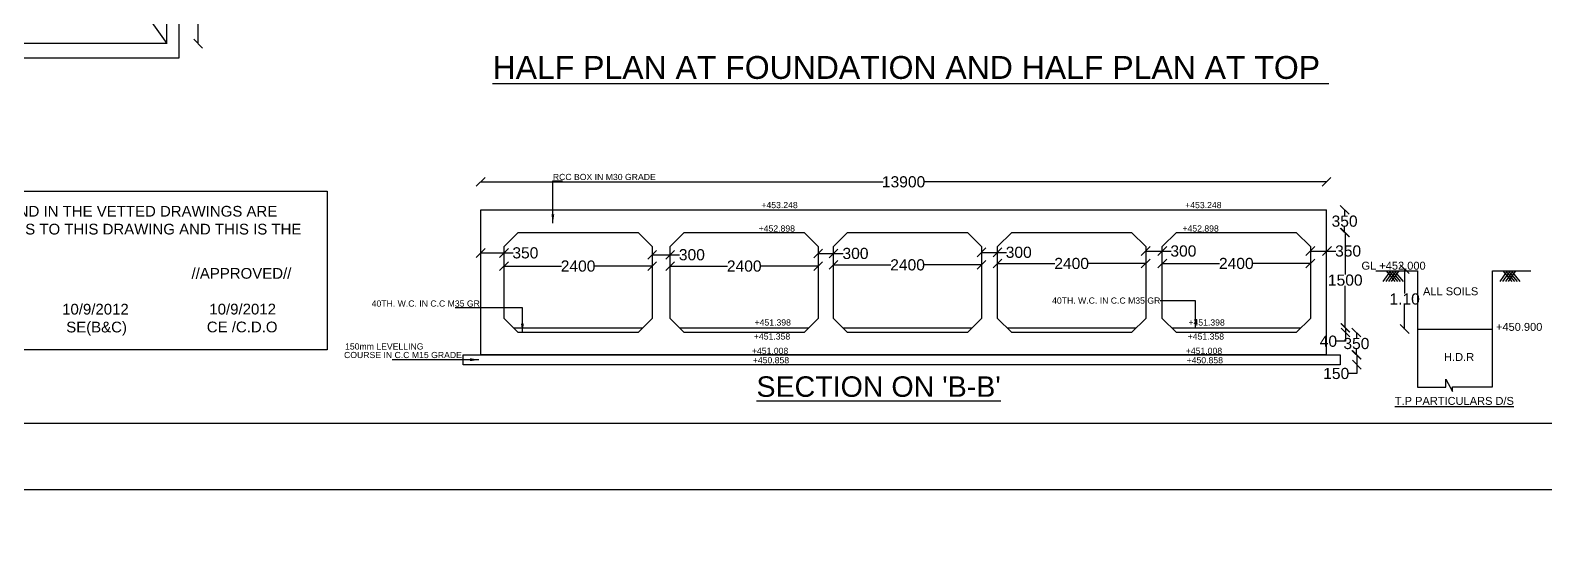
# Model space of a CAD drawing. Header units: millimetres. Extents: x 5124 to 6568637, y 2311 to 91879094.
# Drawn here: x 3811051 to 3827351, y 45929298 to 45934851 of the extents above; entities that cross this region are included whole.
import ezdxf

# ---------------------------------------------------------------- set-up
doc = ezdxf.new("R2010")
doc.units = ezdxf.units.MM
doc.header["$MEASUREMENT"] = 0
for name, color, linetype in [('DIMENSION', 7, 'Continuous'), ('DRAWING', 7, 'Continuous'), ('TEXT', 7, 'Continuous')]:
    doc.layers.add(name, color=color, linetype=linetype)
doc.styles.get("Standard").update_dxf_attribs({"font": 'arial.ttf', "height": 120})
doc.dimstyles.get("Standard").update_dxf_attribs({"dimtxt": 200, "dimasz": 110, "dimexe": 0.18, "dimexo": 0.0625, "dimgap": 0.09, "dimtad": 0, "dimtih": 1, "dimtoh": 1, "dimdec": 0, "dimzin": 0, "dimdsep": 46, "dimtxsty": 'Standard', "dimblk": 'OBLIQUE', "dimcen": 0.09, "dimse1": 1, "dimse2": 1, "dimadec": 0, "dimazin": 0, "dimtfac": 1, "dimtdec": 0, "dimtofl": 0, "dimtmove": 0, "dimatfit": 3, "dimfxl": 1, "dimtolj": 1, "dimtzin": 0, "dimarcsym": 0})

# ---------------------------------------------------------------- blocks, each defined once
blk = doc.blocks.new('_Oblique')
at = {"color": 0, "linetype": 'ByBlock', "lineweight": -2}
blk.add_line((-0.5, -0.5), (0.5, 0.5), dxfattribs=at)
blk = doc.blocks.new('*D100')
at = {"layer": 'Defpoints', "color": 0, "linetype": 'Continuous', "transparency": 16777216}
for p in [(3816147, 45932457), (3815895, 45932307), (3816147, 45932307)]:
    blk.add_point(p, dxfattribs=at)
at = {"layer": 'DIMENSION', "color": 0, "linetype": 'Continuous', "lineweight": -2, "transparency": 16777216}
for p, q in [((3815895, 45932457), (3816147, 45932457)), ((3816147, 45932457), (3816244, 45932457))]:
    blk.add_line(p, q, dxfattribs=at)
at = {"layer": 'DIMENSION', "color": 0, "linetype": 'Continuous', "lineweight": -2, "transparency": 16777216, "xscale": 95, "yscale": 95, "zscale": 95, "rotation": 180}
blk.add_blockref('_Oblique', (3815895, 45932457), dxfattribs=at)
at = {"layer": 'DIMENSION', "color": 0, "linetype": 'Continuous', "lineweight": -2, "transparency": 16777216, "xscale": 95, "yscale": 95, "zscale": 95}
blk.add_blockref('_Oblique', (3816147, 45932457), dxfattribs=at)
at = {"layer": 'DIMENSION', "color": 0, "linetype": 'Continuous', "transparency": 16777216, "insert": (3816376, 45932457), "char_height": 120, "attachment_point": 5}
blk.add_mtext('\\A1;350', dxfattribs=at)
blk = doc.blocks.new('*D101')
at = {"layer": 'Defpoints', "color": 0, "linetype": 'Continuous', "transparency": 16777216}
for p in [(3816147, 45932315), (3817740, 45932315), (3817740, 45929298)]:
    blk.add_point(p, dxfattribs=at)
at = {"layer": 'DIMENSION', "color": 0, "linetype": 'Continuous', "lineweight": -2, "transparency": 16777216}
for p, q in [((3816147, 45932315), (3816763, 45932315)), ((3817740, 45932315), (3817123, 45932315))]:
    blk.add_line(p, q, dxfattribs=at)
at = {"layer": 'DIMENSION', "color": 0, "linetype": 'Continuous', "lineweight": -2, "transparency": 16777216, "xscale": 95, "yscale": 95, "zscale": 95, "rotation": 180}
blk.add_blockref('_Oblique', (3816147, 45932315), dxfattribs=at)
at = {"layer": 'DIMENSION', "color": 0, "linetype": 'Continuous', "lineweight": -2, "transparency": 16777216, "xscale": 95, "yscale": 95, "zscale": 95}
blk.add_blockref('_Oblique', (3817740, 45932315), dxfattribs=at)
at = {"layer": 'DIMENSION', "color": 0, "linetype": 'Continuous', "transparency": 16777216, "insert": (3816943, 45932315), "char_height": 120, "attachment_point": 5}
blk.add_mtext('\\A1;2400', dxfattribs=at)
blk = doc.blocks.new('*D102')
at = {"layer": 'Defpoints', "color": 0, "linetype": 'Continuous', "transparency": 16777216}
for p in [(3817933, 45932437), (3817740, 45932315), (3817933, 45929298)]:
    blk.add_point(p, dxfattribs=at)
at = {"layer": 'DIMENSION', "color": 0, "linetype": 'Continuous', "lineweight": -2, "transparency": 16777216}
for p, q in [((3817740, 45932437), (3817933, 45932437)), ((3817933, 45932437), (3818035, 45932437))]:
    blk.add_line(p, q, dxfattribs=at)
at = {"layer": 'DIMENSION', "color": 0, "linetype": 'Continuous', "lineweight": -2, "transparency": 16777216, "xscale": 95, "yscale": 95, "zscale": 95, "rotation": 180}
blk.add_blockref('_Oblique', (3817740, 45932437), dxfattribs=at)
at = {"layer": 'DIMENSION', "color": 0, "linetype": 'Continuous', "lineweight": -2, "transparency": 16777216, "xscale": 95, "yscale": 95, "zscale": 95}
blk.add_blockref('_Oblique', (3817933, 45932437), dxfattribs=at)
at = {"layer": 'DIMENSION', "color": 0, "linetype": 'Continuous', "transparency": 16777216, "insert": (3818167, 45932437), "char_height": 120, "attachment_point": 5}
blk.add_mtext('\\A1;300', dxfattribs=at)
blk = doc.blocks.new('*D103')
at = {"layer": 'Defpoints', "color": 0, "linetype": 'Continuous', "transparency": 16777216}
for p in [(3817933, 45932315), (3819526, 45932315), (3819526, 45929298)]:
    blk.add_point(p, dxfattribs=at)
at = {"layer": 'DIMENSION', "color": 0, "linetype": 'Continuous', "lineweight": -2, "transparency": 16777216}
for p, q in [((3817933, 45932315), (3818550, 45932315)), ((3819526, 45932315), (3818910, 45932315))]:
    blk.add_line(p, q, dxfattribs=at)
at = {"layer": 'DIMENSION', "color": 0, "linetype": 'Continuous', "lineweight": -2, "transparency": 16777216, "xscale": 95, "yscale": 95, "zscale": 95, "rotation": 180}
blk.add_blockref('_Oblique', (3817933, 45932315), dxfattribs=at)
at = {"layer": 'DIMENSION', "color": 0, "linetype": 'Continuous', "lineweight": -2, "transparency": 16777216, "xscale": 95, "yscale": 95, "zscale": 95}
blk.add_blockref('_Oblique', (3819526, 45932315), dxfattribs=at)
at = {"layer": 'DIMENSION', "color": 0, "linetype": 'Continuous', "transparency": 16777216, "insert": (3818730, 45932315), "char_height": 120, "attachment_point": 5}
blk.add_mtext('\\A1;2400', dxfattribs=at)
blk = doc.blocks.new('*D104')
at = {"layer": 'Defpoints', "color": 0, "linetype": 'Continuous', "transparency": 16777216}
for p in [(3819690, 45932451), (3819526, 45932315), (3819690, 45929298)]:
    blk.add_point(p, dxfattribs=at)
at = {"layer": 'DIMENSION', "color": 0, "linetype": 'Continuous', "lineweight": -2, "transparency": 16777216}
for p, q in [((3819526, 45932451), (3819690, 45932451)), ((3819690, 45932451), (3819795, 45932451))]:
    blk.add_line(p, q, dxfattribs=at)
at = {"layer": 'DIMENSION', "color": 0, "linetype": 'Continuous', "lineweight": -2, "transparency": 16777216, "xscale": 95, "yscale": 95, "zscale": 95, "rotation": 180}
blk.add_blockref('_Oblique', (3819526, 45932451), dxfattribs=at)
at = {"layer": 'DIMENSION', "color": 0, "linetype": 'Continuous', "lineweight": -2, "transparency": 16777216, "xscale": 95, "yscale": 95, "zscale": 95}
blk.add_blockref('_Oblique', (3819690, 45932451), dxfattribs=at)
at = {"layer": 'DIMENSION', "color": 0, "linetype": 'Continuous', "transparency": 16777216, "insert": (3819927, 45932451), "char_height": 120, "attachment_point": 5}
blk.add_mtext('\\A1;300', dxfattribs=at)
blk = doc.blocks.new('*D105')
at = {"layer": 'Defpoints', "color": 0, "linetype": 'Continuous', "transparency": 16777216}
for p in [(3819690, 45932315), (3821283, 45932328), (3821283, 45929298)]:
    blk.add_point(p, dxfattribs=at)
at = {"layer": 'DIMENSION', "color": 0, "linetype": 'Continuous', "lineweight": -2, "transparency": 16777216}
for p, q in [((3819690, 45932328), (3820306, 45932328)), ((3821283, 45932328), (3820667, 45932328))]:
    blk.add_line(p, q, dxfattribs=at)
at = {"layer": 'DIMENSION', "color": 0, "linetype": 'Continuous', "lineweight": -2, "transparency": 16777216, "xscale": 95, "yscale": 95, "zscale": 95, "rotation": 180}
blk.add_blockref('_Oblique', (3819690, 45932328), dxfattribs=at)
at = {"layer": 'DIMENSION', "color": 0, "linetype": 'Continuous', "lineweight": -2, "transparency": 16777216, "xscale": 95, "yscale": 95, "zscale": 95}
blk.add_blockref('_Oblique', (3821283, 45932328), dxfattribs=at)
at = {"layer": 'DIMENSION', "color": 0, "linetype": 'Continuous', "transparency": 16777216, "insert": (3820487, 45932328), "char_height": 120, "attachment_point": 5}
blk.add_mtext('\\A1;2400', dxfattribs=at)
blk = doc.blocks.new('*D106')
at = {"layer": 'Defpoints', "color": 0, "linetype": 'Continuous', "transparency": 16777216}
for p in [(3821455, 45932463), (3821283, 45932328), (3821455, 45929312)]:
    blk.add_point(p, dxfattribs=at)
at = {"layer": 'DIMENSION', "color": 0, "linetype": 'Continuous', "lineweight": -2, "transparency": 16777216}
for p, q in [((3821283, 45932463), (3821455, 45932463)), ((3821455, 45932463), (3821550, 45932463))]:
    blk.add_line(p, q, dxfattribs=at)
at = {"layer": 'DIMENSION', "color": 0, "linetype": 'Continuous', "lineweight": -2, "transparency": 16777216, "xscale": 95, "yscale": 95, "zscale": 95, "rotation": 180}
blk.add_blockref('_Oblique', (3821283, 45932463), dxfattribs=at)
at = {"layer": 'DIMENSION', "color": 0, "linetype": 'Continuous', "lineweight": -2, "transparency": 16777216, "xscale": 95, "yscale": 95, "zscale": 95}
blk.add_blockref('_Oblique', (3821455, 45932463), dxfattribs=at)
at = {"layer": 'DIMENSION', "color": 0, "linetype": 'Continuous', "transparency": 16777216, "insert": (3821683, 45932463), "char_height": 120, "attachment_point": 5}
blk.add_mtext('\\A1;300', dxfattribs=at)
blk = doc.blocks.new('*D107')
at = {"layer": 'Defpoints', "color": 0, "linetype": 'Continuous', "transparency": 16777216}
for p in [(3821455, 45932328), (3823048, 45932343), (3823048, 45932343)]:
    blk.add_point(p, dxfattribs=at)
at = {"layer": 'DIMENSION', "color": 0, "linetype": 'Continuous', "lineweight": -2, "transparency": 16777216}
for p, q in [((3821455, 45932343), (3822072, 45932343)), ((3823048, 45932343), (3822432, 45932343))]:
    blk.add_line(p, q, dxfattribs=at)
at = {"layer": 'DIMENSION', "color": 0, "linetype": 'Continuous', "lineweight": -2, "transparency": 16777216, "xscale": 95, "yscale": 95, "zscale": 95, "rotation": 180}
blk.add_blockref('_Oblique', (3821455, 45932343), dxfattribs=at)
at = {"layer": 'DIMENSION', "color": 0, "linetype": 'Continuous', "lineweight": -2, "transparency": 16777216, "xscale": 95, "yscale": 95, "zscale": 95}
blk.add_blockref('_Oblique', (3823048, 45932343), dxfattribs=at)
at = {"layer": 'DIMENSION', "color": 0, "linetype": 'Continuous', "transparency": 16777216, "insert": (3822252, 45932343), "char_height": 120, "attachment_point": 5}
blk.add_mtext('\\A1;2400', dxfattribs=at)
blk = doc.blocks.new('*D99')
at = {"layer": 'Defpoints', "color": 0, "linetype": 'Continuous', "transparency": 16777216}
for p in [(3823227, 45932477), (3823048, 45932343), (3823227, 45932343)]:
    blk.add_point(p, dxfattribs=at)
at = {"layer": 'DIMENSION', "color": 0, "linetype": 'Continuous', "lineweight": -2, "transparency": 16777216}
for p, q in [((3823048, 45932477), (3823227, 45932477)), ((3823227, 45932477), (3823322, 45932477))]:
    blk.add_line(p, q, dxfattribs=at)
at = {"layer": 'DIMENSION', "color": 0, "linetype": 'Continuous', "lineweight": -2, "transparency": 16777216, "xscale": 95, "yscale": 95, "zscale": 95, "rotation": 180}
blk.add_blockref('_Oblique', (3823048, 45932477), dxfattribs=at)
at = {"layer": 'DIMENSION', "color": 0, "linetype": 'Continuous', "lineweight": -2, "transparency": 16777216, "xscale": 95, "yscale": 95, "zscale": 95}
blk.add_blockref('_Oblique', (3823227, 45932477), dxfattribs=at)
at = {"layer": 'DIMENSION', "color": 0, "linetype": 'Continuous', "transparency": 16777216, "insert": (3823454, 45932477), "char_height": 120, "attachment_point": 5}
blk.add_mtext('\\A1;300', dxfattribs=at)
blk = doc.blocks.new('*D108')
at = {"layer": 'Defpoints', "color": 0, "linetype": 'Continuous', "transparency": 16777216}
for p in [(3824998, 45932477), (3824820, 45932343), (3824998, 45932343)]:
    blk.add_point(p, dxfattribs=at)
at = {"layer": 'DIMENSION', "color": 0, "linetype": 'Continuous', "lineweight": -2, "transparency": 16777216}
for p, q in [((3824820, 45932477), (3824998, 45932477)), ((3824998, 45932477), (3825093, 45932477))]:
    blk.add_line(p, q, dxfattribs=at)
at = {"layer": 'DIMENSION', "color": 0, "linetype": 'Continuous', "lineweight": -2, "transparency": 16777216, "xscale": 95, "yscale": 95, "zscale": 95, "rotation": 180}
blk.add_blockref('_Oblique', (3824820, 45932477), dxfattribs=at)
at = {"layer": 'DIMENSION', "color": 0, "linetype": 'Continuous', "lineweight": -2, "transparency": 16777216, "xscale": 95, "yscale": 95, "zscale": 95}
blk.add_blockref('_Oblique', (3824998, 45932477), dxfattribs=at)
at = {"layer": 'DIMENSION', "color": 0, "linetype": 'Continuous', "transparency": 16777216, "insert": (3825226, 45932477), "char_height": 120, "attachment_point": 5}
blk.add_mtext('\\A1;350', dxfattribs=at)
blk = doc.blocks.new('*D109')
at = {"layer": 'Defpoints', "color": 0, "linetype": 'Continuous', "transparency": 16777216}
for p in [(3823227, 45932328), (3824820, 45932343), (3824820, 45932343)]:
    blk.add_point(p, dxfattribs=at)
at = {"layer": 'DIMENSION', "color": 0, "linetype": 'Continuous', "lineweight": -2, "transparency": 16777216}
for p, q in [((3823227, 45932343), (3823843, 45932343)), ((3824820, 45932343), (3824203, 45932343))]:
    blk.add_line(p, q, dxfattribs=at)
at = {"layer": 'DIMENSION', "color": 0, "linetype": 'Continuous', "lineweight": -2, "transparency": 16777216, "xscale": 95, "yscale": 95, "zscale": 95, "rotation": 180}
blk.add_blockref('_Oblique', (3823227, 45932343), dxfattribs=at)
at = {"layer": 'DIMENSION', "color": 0, "linetype": 'Continuous', "lineweight": -2, "transparency": 16777216, "xscale": 95, "yscale": 95, "zscale": 95}
blk.add_blockref('_Oblique', (3824820, 45932343), dxfattribs=at)
at = {"layer": 'DIMENSION', "color": 0, "linetype": 'Continuous', "transparency": 16777216, "insert": (3824023, 45932343), "char_height": 120, "attachment_point": 5}
blk.add_mtext('\\A1;2400', dxfattribs=at)
blk = doc.blocks.new('*D110')
at = {"layer": 'Defpoints', "color": 0, "linetype": 'Continuous', "transparency": 16777216}
for p in [(3824642, 45932920), (3825188, 45932920), (3824668, 45932677)]:
    blk.add_point(p, dxfattribs=at)
at = {"layer": 'DRAWING', "color": 0, "linetype": 'Continuous', "lineweight": -2, "transparency": 16777216}
for p, q in [((3825188, 45932920), (3825188, 45932860)), ((3825188, 45932677), (3825188, 45932737))]:
    blk.add_line(p, q, dxfattribs=at)
at = {"layer": 'DRAWING', "color": 0, "linetype": 'Continuous', "lineweight": -2, "transparency": 16777216, "xscale": 95, "yscale": 95, "zscale": 95}
for p, rotation in [((3825188, 45932920), 90), ((3825188, 45932677), 270)]:
    blk.add_blockref('_Oblique', p, dxfattribs=dict(at, rotation=rotation))
at = {"layer": 'DRAWING', "color": 0, "linetype": 'Continuous', "transparency": 16777216, "insert": (3825188, 45932798), "char_height": 120, "attachment_point": 5}
blk.add_mtext('\\A1;350', dxfattribs=at)
blk = doc.blocks.new('*D111')
at = {"layer": 'Defpoints', "color": 0, "linetype": 'Continuous', "transparency": 16777216}
for p in [(3824668, 45932677), (3824701, 45931652), (3825195, 45931652)]:
    blk.add_point(p, dxfattribs=at)
at = {"layer": 'DRAWING', "color": 0, "linetype": 'Continuous', "lineweight": -2, "transparency": 16777216}
for p, q in [((3825195, 45932677), (3825195, 45932226)), ((3825195, 45931652), (3825195, 45932103))]:
    blk.add_line(p, q, dxfattribs=at)
at = {"layer": 'DRAWING', "color": 0, "linetype": 'Continuous', "lineweight": -2, "transparency": 16777216, "xscale": 95, "yscale": 95, "zscale": 95}
for p, rotation in [((3825195, 45932677), 90), ((3825195, 45931652), 270)]:
    blk.add_blockref('_Oblique', p, dxfattribs=dict(at, rotation=rotation))
at = {"layer": 'DRAWING', "color": 0, "linetype": 'Continuous', "transparency": 16777216, "insert": (3825195, 45932164), "char_height": 120, "attachment_point": 5}
blk.add_mtext('\\A1;1500', dxfattribs=at)
blk = doc.blocks.new('*D112')
at = {"layer": 'Defpoints', "color": 0, "linetype": 'Continuous', "transparency": 16777216}
for p in [(3824668, 45931602), (3824694, 45931652), (3825197, 45931602)]:
    blk.add_point(p, dxfattribs=at)
at = {"layer": 'DRAWING', "color": 0, "linetype": 'Continuous', "lineweight": -2, "transparency": 16777216}
for p, q in [((3825197, 45931652), (3825197, 45931602)), ((3825197, 45931602), (3825197, 45931507)), ((3825197, 45931507), (3825102, 45931507))]:
    blk.add_line(p, q, dxfattribs=at)
at = {"layer": 'DRAWING', "color": 0, "linetype": 'Continuous', "lineweight": -2, "transparency": 16777216, "xscale": 95, "yscale": 95, "zscale": 95}
for p, rotation in [((3825197, 45931652), 90), ((3825197, 45931602), 270)]:
    blk.add_blockref('_Oblique', p, dxfattribs=dict(at, rotation=rotation))
at = {"layer": 'DRAWING', "color": 0, "linetype": 'Continuous', "transparency": 16777216, "insert": (3825014, 45931507), "char_height": 120, "attachment_point": 5}
blk.add_mtext('\\A1;40', dxfattribs=at)
blk = doc.blocks.new('*D113')
at = {"layer": 'Defpoints', "color": 0, "linetype": 'Continuous', "transparency": 16777216}
for p in [(3824668, 45931602), (3824654, 45931361), (3825315, 45931361)]:
    blk.add_point(p, dxfattribs=at)
at = {"layer": 'DRAWING', "color": 0, "linetype": 'Continuous', "lineweight": -2, "transparency": 16777216}
for p, q in [((3825315, 45931602), (3825315, 45931543)), ((3825315, 45931361), (3825315, 45931420))]:
    blk.add_line(p, q, dxfattribs=at)
at = {"layer": 'DRAWING', "color": 0, "linetype": 'Continuous', "lineweight": -2, "transparency": 16777216, "xscale": 95, "yscale": 95, "zscale": 95}
for p, rotation in [((3825315, 45931602), 90), ((3825315, 45931361), 270)]:
    blk.add_blockref('_Oblique', p, dxfattribs=dict(at, rotation=rotation))
at = {"layer": 'DRAWING', "color": 0, "linetype": 'Continuous', "transparency": 16777216, "insert": (3825315, 45931482), "char_height": 120, "attachment_point": 5}
blk.add_mtext('\\A1;350', dxfattribs=at)
blk = doc.blocks.new('*D114')
at = {"layer": 'Defpoints', "color": 0, "linetype": 'Continuous', "transparency": 16777216}
for p in [(3825141, 45931361), (3825141, 45931255), (3825320, 45931255)]:
    blk.add_point(p, dxfattribs=at)
at = {"layer": 'DRAWING', "color": 0, "linetype": 'Continuous', "lineweight": -2, "transparency": 16777216}
for p, q in [((3825320, 45931361), (3825320, 45931255)), ((3825320, 45931160), (3825225, 45931160)), ((3825320, 45931255), (3825320, 45931160))]:
    blk.add_line(p, q, dxfattribs=at)
at = {"layer": 'DRAWING', "color": 0, "linetype": 'Continuous', "lineweight": -2, "transparency": 16777216, "xscale": 95, "yscale": 95, "zscale": 95}
for p, rotation in [((3825320, 45931361), 90), ((3825320, 45931255), 270)]:
    blk.add_blockref('_Oblique', p, dxfattribs=dict(at, rotation=rotation))
at = {"layer": 'DRAWING', "color": 0, "linetype": 'Continuous', "transparency": 16777216, "insert": (3825098, 45931160), "char_height": 120, "attachment_point": 5}
blk.add_mtext('\\A1;150', dxfattribs=at)
blk = doc.blocks.new('*D115')
at = {"layer": 'Defpoints', "color": 0, "linetype": 'Continuous', "transparency": 16777216}
for p in [(3824993, 45933221), (3815895, 45932920), (3824993, 45932920)]:
    blk.add_point(p, dxfattribs=at)
at = {"layer": 'DRAWING', "color": 0, "linetype": 'Continuous', "lineweight": -2, "transparency": 16777216}
for p, q in [((3815895, 45933221), (3820224, 45933221)), ((3824993, 45933221), (3820664, 45933221))]:
    blk.add_line(p, q, dxfattribs=at)
at = {"layer": 'DRAWING', "color": 0, "linetype": 'Continuous', "lineweight": -2, "transparency": 16777216, "xscale": 95, "yscale": 95, "zscale": 95, "rotation": 180}
blk.add_blockref('_Oblique', (3815895, 45933221), dxfattribs=at)
at = {"layer": 'DRAWING', "color": 0, "linetype": 'Continuous', "lineweight": -2, "transparency": 16777216, "xscale": 95, "yscale": 95, "zscale": 95}
blk.add_blockref('_Oblique', (3824993, 45933221), dxfattribs=at)
at = {"layer": 'DRAWING', "color": 0, "linetype": 'Continuous', "transparency": 16777216, "insert": (3820444, 45933221), "char_height": 120, "attachment_point": 5}
blk.add_mtext('\\A1;13900', dxfattribs=at)
blk = doc.blocks.new('*D116')
at = {"layer": 'Defpoints', "color": 0, "transparency": 16777216}
for p in [(3825834, 45932283), (3825971, 45932283), (3825971, 45931638)]:
    blk.add_point(p, dxfattribs=at)
at = {"layer": 'DIMENSION', "color": 0, "lineweight": -2, "transparency": 16777216}
for p, q in [((3825834, 45932283), (3825834, 45932022)), ((3825834, 45931638), (3825834, 45931899))]:
    blk.add_line(p, q, dxfattribs=at)
at = {"layer": 'DIMENSION', "color": 0, "lineweight": -2, "transparency": 16777216, "xscale": 95, "yscale": 95, "zscale": 95}
for p, rotation in [((3825834, 45932283), 90), ((3825834, 45931638), 270)]:
    blk.add_blockref('_Oblique', p, dxfattribs=dict(at, rotation=rotation))
at = {"layer": 'DIMENSION', "color": 0, "transparency": 16777216, "insert": (3825834, 45931961), "char_height": 120, "attachment_point": 5}
blk.add_mtext('\\A1;1.10', dxfattribs=at)
blk = doc.blocks.new('*D188')
at = {"layer": 'Defpoints', "color": 0, "linetype": 'Continuous', "transparency": 16777216}
for p in [(3812662, 45935490), (3812856, 45935490), (3812520, 45934708)]:
    blk.add_point(p, dxfattribs=at)
at = {"layer": 'DIMENSION', "color": 0, "linetype": 'Continuous', "lineweight": -2, "transparency": 16777216}
for p, q in [((3812856, 45935490), (3812856, 45935161)), ((3812856, 45934708), (3812856, 45935038))]:
    blk.add_line(p, q, dxfattribs=at)
at = {"layer": 'DIMENSION', "color": 0, "linetype": 'Continuous', "lineweight": -2, "transparency": 16777216, "xscale": 95, "yscale": 95, "zscale": 95}
for p, rotation in [((3812856, 45935490), 90), ((3812856, 45934708), 270)]:
    blk.add_blockref('_Oblique', p, dxfattribs=dict(at, rotation=rotation))
at = {"layer": 'DIMENSION', "color": 0, "linetype": 'Continuous', "transparency": 16777216, "insert": (3812856, 45935099), "char_height": 120, "attachment_point": 5}
blk.add_mtext('\\A1;2900', dxfattribs=at)

msp = doc.modelspace()

# ---------------------------------------------------------------- linework, layer by layer
at = {"layer": 'Defpoints', "linetype": 'Continuous'}
msp.add_lwpolyline([(3807684.1, 45933119.9), (3814244.3, 45933119.9), (3814244.3, 45931416.1), (3807684.1, 45931416.1)], close=True, dxfattribs=at)
at = {"layer": 'DRAWING', "linetype": 'Continuous'}
for points in [[(3801674.5, 45954256), (3842599.5, 45954256), (3842599.5, 45929909), (3801674.5, 45929909)], [(3816298.1, 45932676.9), (3817588, 45932676.9), (3817739.5, 45932525.4), (3817739.5, 45931753.4), (3817588, 45931601.9), (3816298.1, 45931601.9), (3816146.6, 45931753.4), (3816146.6, 45932525.4)], [(3818084.8, 45932676.9), (3819374.8, 45932676.9), (3819526.3, 45932525.4), (3819526.3, 45931753.4), (3819374.8, 45931601.9), (3818084.8, 45931601.9), (3817933.3, 45931753.4), (3817933.3, 45932525.4)], [(3819841.6, 45932676.9), (3821131.5, 45932676.9), (3821283.1, 45932525.4), (3821283.1, 45931753.4), (3821131.5, 45931601.9), (3819841.6, 45931601.9), (3819690.1, 45931753.4), (3819690.1, 45932525.4)], [(3821606.9, 45932676.9), (3822896.9, 45932676.9), (3823048.4, 45932525.4), (3823048.4, 45931753.4), (3822896.9, 45931601.9), (3821606.9, 45931601.9), (3821455.4, 45931753.4), (3821455.4, 45932525.4)], [(3823378.4, 45932676.9), (3824668.4, 45932676.9), (3824819.9, 45932525.4), (3824819.9, 45931753.4), (3824668.4, 45931601.9), (3823378.4, 45931601.9), (3823226.9, 45931753.4), (3823226.9, 45932525.4)]]:
    msp.add_lwpolyline(points, close=True, dxfattribs=at)
for points in [[(3803248.5, 45945521.5), (3803248.5, 45930628), (3836680.5, 45930628), (3836680.5, 45945615), (3803248.5, 45945615), (3803248.5, 45945501)], [(3812520.5, 45934708.5), (3812520.5, 45937398.5)], [(3812045, 45935377), (3812520.5, 45934708.5)], [(3812647.5, 45935298.5), (3812647.5, 45934549.5), (3810506, 45934549.5)], [(3812520.5, 45934708.5), (3810486.5, 45934708.5), (3807440.5, 45933708), (3807447, 45932333.5)], [(3824992.7, 45931361.5), (3815895.2, 45931361.5), (3815895.2, 45932919.7), (3824992.7, 45932919.7)], [(3824992.7, 45931361.5), (3824992.7, 45932919.7)], [(3816248.7, 45931651.2), (3817638.1, 45931651.9)], [(3818035.5, 45931651.2), (3819424.8, 45931651.9)], [(3819792.2, 45931651.2), (3821181.6, 45931651.9)], [(3821557.6, 45931651.2), (3822946.9, 45931651.9)], [(3823329.1, 45931651.2), (3824718.4, 45931651.9)], [(3824992.7, 45931254.8), (3815707.6, 45931254.8), (3815707.6, 45931361.5), (3824992.7, 45931361.5)], [(3824992.7, 45931361.5), (3825141.4, 45931361.5), (3825141.4, 45931254.8), (3824992.7, 45931254.8)]]:
    msp.add_lwpolyline(points, dxfattribs=at)
at = {"layer": 'DRAWING'}
for points in [[(3825525.6, 45932262.7), (3825971.3, 45932262.7), (3825971.3, 45931013.7), (3826276.4, 45931013.7), (3826276.4, 45931099.1), (3826349, 45930965.2), (3826349, 45931018.7), (3826779.9, 45931018.7), (3826779.9, 45932262.7), (3827192.7, 45932262.7)], [(3825680.4, 45932262.7), (3825600, 45932150.7)], [(3825711.1, 45932262.7), (3825630.7, 45932150.7)], [(3825634.7, 45932262.7), (3825729.3, 45932149.3)], [(3825742.1, 45932262.7), (3825661.7, 45932150.7)], [(3825663.4, 45932262.7), (3825758, 45932149.3)], [(3825769.7, 45932262.7), (3825689.3, 45932150.7)], [(3825692.1, 45932262.7), (3825786.7, 45932149.3)], [(3825721.9, 45932262.7), (3825816.5, 45932149.3)], [(3826937.2, 45932262.7), (3826856.8, 45932150.7)], [(3826967.8, 45932262.7), (3826887.4, 45932150.7)], [(3826891.5, 45932262.7), (3826986.1, 45932149.3)], [(3826998.8, 45932262.7), (3826918.4, 45932150.7)], [(3826920.2, 45932262.7), (3827014.8, 45932149.3)], [(3827026.5, 45932262.7), (3826946, 45932150.7)], [(3826948.9, 45932262.7), (3827043.5, 45932149.3)], [(3826978.6, 45932262.7), (3827073.2, 45932149.3)], [(3825971.3, 45931638.2), (3826779.9, 45931638.2)]]:
    msp.add_lwpolyline(points, dxfattribs=at)

# ---------------------------------------------------------------- texts
at = {"layer": 'DIMENSION', "attachment_point": 1}
for s, insert, char_height, width in [('GL +452.000', (3825369.7, 45932362.2), 85.036, 685.429), ('ALL SOILS', (3826031.6, 45932086.8), 85.04, 685.429), ('+450.900', (3826816.3, 45931704.3), 85.04, 493.954), ('H.D.R', (3826258.2, 45931380.4), 85.04, 685.429), ('{\\LT.P PARTICULARS D/S  }', (3825728.5, 45930908.3), 85.036, 1468.481)]:
    msp.add_mtext(s, dxfattribs=dict(at, insert=insert, char_height=char_height, width=width))
at = {"layer": 'DRAWING', "attachment_point": 1}
for s, insert, char_height, width in [('{\\H1.3398x;CERTIFIED THAT ALL THE CORRECTIOND IN THE VETTED DRAWINGS ARE CARRIED OUT EXPECT  5 CORRECTIONS TO THIS DRAWING AND THIS IS THE FINAL DRAWING FOR APPROVAL.}', (3807891.2, 45932962.6), 86.0542, 6207.546), ('\\pi2.1605;{\\H1.3398x;//APPROVED//\\P\\pi539.2;\\P\\pi193.94;10/9/2012\\P\\pi166.49;CE /C.D.O}', (3812782.9, 45932294.9), 86.054, 1078.393), ('\\pi193.94;{\\H1.3398x;10/9/2012\\P\\pi193.07; SE(B&C)}', (3811199.4, 45931909.6), 86.054, 1078.393)]:
    msp.add_mtext(s, dxfattribs=dict(at, insert=insert, char_height=char_height, width=width))
at = {"layer": 'TEXT'}
for s, height, p in [('%%UHALF PLAN AT FOUNDATION AND HALF PLAN AT TOP ', 246.09, (3816023.7, 45934328.4)), ('RCC BOX IN M30 GRADE', 66.652, (3816671.5, 45933240.4)), ('+453.248', 66.65, (3818914.8, 45932938.4)), ('+453.248', 66.65, (3823473.5, 45932938.4)), ('+452.898', 66.65, (3818885.2, 45932686.1)), ('+452.898', 66.65, (3823443.9, 45932686.1)), ('40TH. W.C. IN C.C M35 GR', 66.652, (3814722.8, 45931879.3)), ('40TH. W.C. IN C.C M35 GR', 66.652, (3822041.9, 45931911.2)), ('+451.398', 66.65, (3818841.4, 45931675.8)), ('+451.398', 66.65, (3823508.3, 45931675.8)), ('150mm LEVELLING ', 66.652, (3814436.4, 45931418)), ('+451.008', 66.65, (3818812.8, 45931370.2)), ('+451.358', 66.65, (3818833.8, 45931525.4)), ('+451.008', 66.65, (3823479.7, 45931370.2)), ('+451.358', 66.65, (3823500.6, 45931525.4)), ('COURSE IN C.C M15 GRADE', 66.652, (3814425.7, 45931326)), ('+450.858', 66.65, (3818822.3, 45931270)), ('+450.858', 66.65, (3823489.2, 45931270)), ("%%USECTION ON 'B-B'", 220.051, (3818861.7, 45930909.7))]:
    msp.add_text(s, height=height, dxfattribs=at).set_placement(p)

# ---------------------------------------------------------------- dimensions: what is measured, and where the dimension line sits
at = {"layer": 'DIMENSION', "linetype": 'Continuous'}
dim = msp.add_linear_dim(base=(3812856.5, 45935490), p1=(3812520.5, 45934708.5), p2=(3812662.5, 45935490), angle=90, text='2900', dimstyle='Standard', override={"dimasz": 95, "dimarcsym": 1}, dxfattribs=at)
dim.commit()
dim.dimension.update_dxf_attribs({"geometry": '*D188', "text_midpoint": (3812856.5, 45935099.2)})
for base, p1, p2, text, picture, middle in [((3816146.6, 45932457.4), (3815895.2, 45932307.5), (3816146.6, 45932307.5), '350', '*D100', (3816376.4, 45932457.4)), ((3817933.3, 45932437), (3817739.5, 45932314.6), (3817933.3, 45929298), '300', '*D102', (3818167.1, 45932437)), ((3819690.1, 45932451.2), (3819526.3, 45932314.6), (3819690.1, 45929298), '300', '*D104', (3819927.2, 45932451.2)), ((3821455.4, 45932462.7), (3821283.1, 45932328.4), (3821455.4, 45929312.5), '300', '*D106', (3821682.8, 45932462.7)), ((3823226.9, 45932476.9), (3823048.4, 45932343.2), (3823226.9, 45932343.2), '300', '*D99', (3823454.3, 45932476.9)), ((3824998.4, 45932476.9), (3824819.9, 45932343.2), (3824998.4, 45932343.2), '350', '*D108', (3825225.8, 45932476.9))]:
    dim = msp.add_linear_dim(base=base, p1=p1, p2=p2, text=text, dimstyle='Standard', override={"dimasz": 95, "dimarcsym": 1}, dxfattribs=at)
    dim.commit()
    dim.dimension.update_dxf_attribs({"geometry": picture, "text_midpoint": middle, "dimtype": 160})
for base, p1, p2, picture, middle in [((3823048.4, 45932343.2), (3821455.4, 45932328.4), (3823048.4, 45932343.2), '*D107', (3822251.9, 45932343.2)), ((3824819.9, 45932343.2), (3823226.9, 45932328.4), (3824819.9, 45932343.2), '*D109', (3824023.4, 45932343.2)), ((3817739.5, 45932314.6), (3816146.6, 45932314.6), (3817739.5, 45929298), '*D101', (3816943, 45932314.6)), ((3819526.3, 45932314.6), (3817933.3, 45932314.6), (3819526.3, 45929298), '*D103', (3818729.8, 45932314.6)), ((3821283.1, 45932328.4), (3819690.1, 45932314.6), (3821283.1, 45929298), '*D105', (3820486.6, 45932328.4))]:
    dim = msp.add_linear_dim(base=base, p1=p1, p2=p2, text='2400', dimstyle='Standard', override={"dimasz": 95, "dimarcsym": 1}, dxfattribs=at)
    dim.commit()
    dim.dimension.update_dxf_attribs({"geometry": picture, "text_midpoint": middle})
at = {"layer": 'DIMENSION'}
dim = msp.add_linear_dim(base=(3825834.2, 45932283.2), p1=(3825971.3, 45931638.2), p2=(3825971.3, 45932283.2), angle=90, text='1.10', dimstyle='Standard', override={"dimasz": 95, "dimarcsym": 1}, dxfattribs=at)
dim.commit()
dim.dimension.update_dxf_attribs({"geometry": '*D116', "text_midpoint": (3825834.2, 45931960.7)})
at = {"layer": 'DRAWING', "linetype": 'Continuous'}
dim = msp.add_linear_dim(base=(3824992.7, 45933221.4), p1=(3815895.2, 45932919.7), p2=(3824992.7, 45932919.7), text='13900', dimstyle='Standard', override={"dimasz": 95, "dimarcsym": 1}, dxfattribs=at)
dim.commit()
dim.dimension.update_dxf_attribs({"geometry": '*D115', "text_midpoint": (3820444, 45933221.4)})
for base, p1, p2, text, picture, middle in [((3825188.1, 45932919.7), (3824668.4, 45932676.9), (3824642.1, 45932919.7), '350', '*D110', (3825188.1, 45932798.3)), ((3825195.1, 45931651.9), (3824668.4, 45932676.9), (3824701.4, 45931651.9), '1500', '*D111', (3825195.1, 45932164.4)), ((3825315.2, 45931361.5), (3824668.4, 45931601.9), (3824653.7, 45931361.5), '350', '*D113', (3825315.2, 45931481.7)), ((3825196.8, 45931601.9), (3824693.8, 45931651.9), (3824668.4, 45931601.9), '40', '*D112', (3825013.5, 45931506.9)), ((3825319.7, 45931254.8), (3825141.4, 45931361.5), (3825141.4, 45931254.8), '150', '*D114', (3825097.9, 45931159.8))]:
    dim = msp.add_linear_dim(base=base, p1=p1, p2=p2, angle=90, text=text, dimstyle='Standard', override={"dimasz": 95, "dimarcsym": 1}, dxfattribs=at)
    dim.commit()
    dim.dimension.update_dxf_attribs({"geometry": picture, "text_midpoint": middle})

# ---------------------------------------------------------------- leaders
at = {"layer": 'DIMENSION', "linetype": 'Continuous'}
for points in [[(3816671.7, 45932777.8), (3816671.7, 45933231.1), (3816774.5, 45933231.1)], [(3823585.4, 45931651.9), (3823585.4, 45931942.3), (3823205.5, 45931942.3)], [(3816344.1, 45931600.5), (3816344.1, 45931866.1), (3815620, 45931866.1)], [(3815877.1, 45931308.6), (3814944, 45931308.6)]]:
    msp.add_leader(points, dimstyle='Standard', override={"dimasz": 95, "dimgap": 0.09, "dimtad": 0, "dimarcsym": 1}, dxfattribs=at)

doc.saveas('drawing.dxf')
